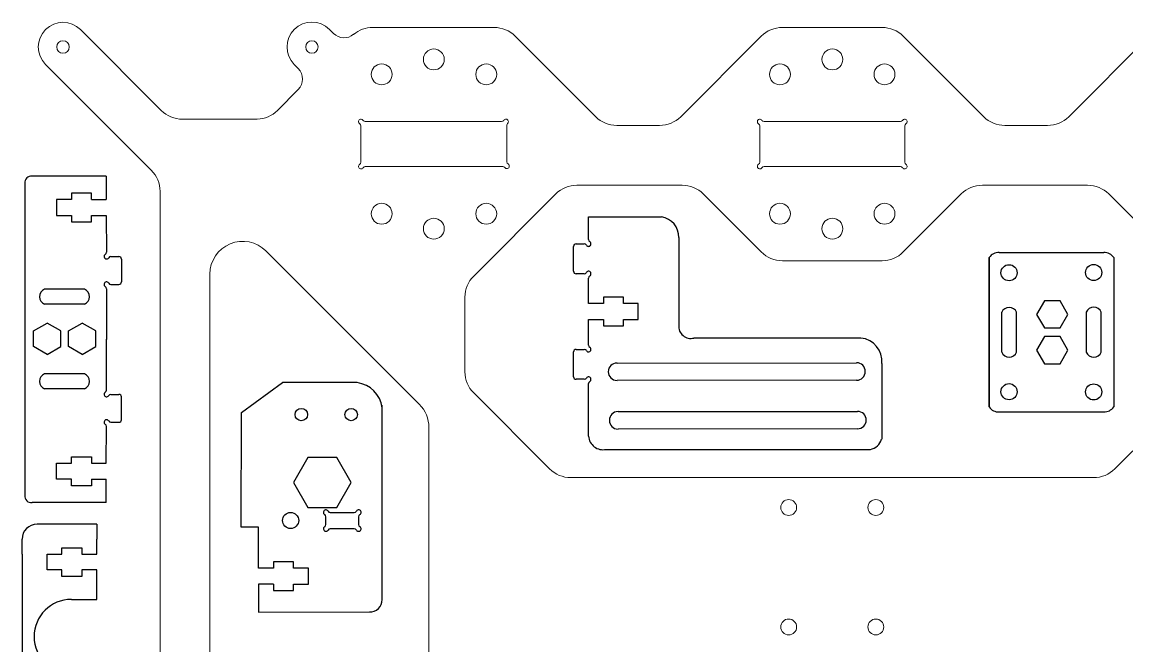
# Model space of a CAD drawing. Header units: millimetres. Extents: x 705 to 1064, y 390 to 812.
# Drawn here: x 711.6 to 933.5, y 541.2 to 666.5 of the extents above; entities that cross this region are included whole.
import ezdxf

# ---------------------------------------------------------------- set-up
doc = ezdxf.new("R2010")
doc.units = ezdxf.units.MM
doc.layers.add('WHITE', color=7, linetype='Continuous', true_color=0xffffff)

# ---------------------------------------------------------------- blocks, each defined once
blk = doc.blocks.new('tuerca')
at = {"linetype": 'ByBlock'}
for p, q in [((450.93, 847.83), (453.52, 849.32)), ((450.93, 844.83), (450.93, 847.83)), ((456.11, 847.83), (453.52, 849.32)), ((456.11, 844.83), (456.11, 847.83)), ((453.52, 843.32), (450.93, 844.83)), ((453.52, 843.32), (456.11, 844.83))]:
    blk.add_line(p, q, dxfattribs=at)
blk = doc.blocks.new('tuerca2')
at = {"linetype": 'ByBlock'}
for p, q in [((457.95, 847.83), (460.55, 849.32)), ((457.95, 844.83), (457.95, 847.83)), ((463.14, 847.83), (460.55, 849.32)), ((463.14, 844.83), (463.14, 847.83)), ((460.55, 843.32), (457.95, 844.83)), ((460.55, 843.32), (463.14, 844.83))]:
    blk.add_line(p, q, dxfattribs=at)

msp = doc.modelspace()

# ---------------------------------------------------------------- linework, layer by layer
at = {"color": 7, "linetype": 'Continuous', "lineweight": 15}
for p, q in [((723.29, 665), (739.53, 648.75)), ((774.13, 664.23), (773.32, 665.03)), ((806.38, 665.42), (782, 665.42)), ((826.79, 647.49), (810.62, 663.67)), ((860.03, 663.67), (843.86, 647.49)), ((864.27, 665.42), (884.3, 665.42)), ((888.55, 663.67), (904.72, 647.49)), ((921.79, 647.49), (937.96, 663.67)), ((737.53, 636.75), (716.29, 658)), ((766.25, 657.96), (767.03, 657.18)), ((767.03, 652.94), (762.85, 648.75)), ((758.8, 647), (743.77, 647)), ((780.5, 646.5), (807.87, 646.5)), ((808.94, 645.78), (808.94, 638.44)), ((831.03, 645.73), (839.61, 645.73)), ((887.97, 646.5), (860.6, 646.5)), ((908.96, 645.73), (917.54, 645.73)), ((779.64, 638.36), (779.64, 645.63)), ((859.74, 645.63), (859.74, 638.36)), ((888.84, 638.36), (888.84, 645.63)), ((808.12, 637.5), (780.5, 637.5)), ((860.6, 637.5), (887.97, 637.5)), ((739.29, 481.48), (739.29, 632.51)), ((823.01, 633.73), (844.14, 633.73)), ((904.44, 633.73), (925.57, 633.73)), ((818.76, 631.98), (802.28, 615.49)), ((860.03, 620.33), (848.38, 631.98)), ((888.55, 620.33), (900.2, 631.98)), ((929.81, 631.98), (946.3, 615.49)), ((760.56, 620.53), (791.36, 589.73)), ((864.27, 618.57), (884.3, 618.57)), ((749.29, 498.13), (749.29, 615.86)), ((800.52, 611.25), (800.52, 596.25)), ((817.53, 576.75), (802.28, 592.01)), ((931.05, 576.75), (946.3, 592.01)), ((793.29, 585.06), (793.29, 528.93)), ((821.77, 575), (926.8, 575))]:
    msp.add_line(p, q, dxfattribs=at)
for p, q in [((728.45, 635.53), (713.59, 635.55)), ((728.45, 635.53), (713.59, 635.55)), ((728.45, 635.53), (728.47, 630.88)), ((728.45, 635.53), (728.47, 630.88)), ((712.14, 634.12), (712.14, 571.42)), ((712.14, 634.12), (712.14, 571.42)), ((725.51, 630.88), (728.47, 630.88)), ((725.51, 630.88), (728.47, 630.88)), ((725.51, 627.66), (728.47, 627.66)), ((725.51, 627.66), (728.47, 627.66)), ((843.47, 623.23), (843.47, 605.58)), ((843.47, 623.23), (843.47, 605.58)), ((880.04, 603.03), (846.52, 603.03)), ((880.04, 603.03), (846.52, 603.03)), ((884.24, 597.94), (884.22, 582.71)), ((884.24, 597.94), (884.22, 582.71)), ((755.62, 588.05), (763.88, 594.08)), ((755.62, 588.05), (763.88, 594.08)), ((778.88, 594.08), (763.88, 594.08)), ((778.88, 594.08), (763.88, 594.08)), ((783.87, 550.5), (783.92, 589.56)), ((828.84, 580.66), (881.96, 580.66)), ((828.84, 580.66), (881.96, 580.66)), ((725.51, 577.88), (728.47, 577.88)), ((725.51, 577.88), (728.47, 577.88)), ((783.87, 550.5), (783.92, 575.45)), ((725.51, 574.66), (728.47, 574.66)), ((725.51, 574.66), (728.47, 574.66)), ((728.45, 570.01), (728.47, 574.66)), ((728.45, 570.01), (728.47, 574.66)), ((728.45, 570.01), (713.59, 569.99)), ((728.45, 570.01), (713.59, 569.99)), ((762.04, 556.82), (759.03, 556.82)), ((762.04, 556.82), (759.03, 556.82)), ((762.04, 553.6), (759.03, 553.6)), ((762.04, 553.6), (759.03, 553.6)), ((759.03, 548), (781.32, 548.01)), ((759.03, 548), (781.32, 548.01))]:
    msp.add_line(p, q)
at = {"linetype": 'ByBlock'}
for p, q in [((831.06, 598.02), (879.18, 598.07)), ((831.06, 598.02), (879.18, 598.07)), ((879.18, 594.57), (831.06, 594.52)), ((879.18, 594.57), (831.06, 594.52)), ((831.27, 588.25), (879.38, 588.3)), ((831.27, 588.25), (879.38, 588.3)), ((879.38, 584.8), (831.27, 584.75)), ((879.38, 584.8), (831.27, 584.75)), ((726.59, 565.65), (726.59, 562.65)), ((726.59, 565.65), (726.59, 562.65)), ((711.58, 559.65), (711.58, 562.65)), ((711.58, 559.65), (711.58, 562.65))]:
    msp.add_line(p, q, dxfattribs=at)
for points in [[(728.47, 627.66), (728.54, 620.28)], [(728.47, 627.66), (728.54, 620.28)], [(907.82, 620.2), (928.82, 620.2)], [(907.82, 620.2), (928.82, 620.2)], [(930.82, 619.2), (930.82, 589.2)], [(930.82, 619.2), (930.82, 589.2)], [(731.54, 618.91), (731.54, 614.32)], [(731.54, 618.91), (731.54, 614.32)], [(724.1, 612.83), (716.1, 612.83)], [(724.1, 612.83), (716.1, 612.83)], [(728.54, 612.95), (728.54, 602.75)], [(728.54, 612.95), (728.54, 602.75)], [(724.1, 609.83), (716.1, 609.83)], [(724.1, 609.83), (716.1, 609.83)], [(908.32, 600.2), (908.32, 608.2)], [(908.32, 600.2), (908.32, 608.2)], [(911.32, 600.2), (911.32, 608.2)], [(911.32, 600.2), (911.32, 608.2)], [(925.32, 600.2), (925.32, 608.2)], [(925.32, 600.2), (925.32, 608.2)], [(928.32, 600.2), (928.32, 608.2)], [(928.32, 600.2), (928.32, 608.2)], [(728.54, 592.59), (728.54, 602.79)], [(728.54, 592.59), (728.54, 602.79)], [(724.1, 595.83), (716.1, 595.83)], [(724.1, 595.83), (716.1, 595.83)], [(724.1, 592.83), (716.1, 592.83)], [(724.1, 592.83), (716.1, 592.83)], [(731.54, 586.63), (731.54, 591.22)], [(731.54, 586.63), (731.54, 591.22)], [(755.61, 565.03), (755.62, 588.05)], [(755.61, 565.03), (755.62, 588.05)], [(907.82, 588.2), (928.82, 588.2)], [(907.82, 588.2), (928.82, 588.2)], [(728.47, 577.88), (728.54, 585.26)], [(728.47, 577.88), (728.54, 585.26)], [(759.03, 556.82), (759.03, 565.03), (755.61, 565.03)], [(759.03, 556.82), (759.03, 565.03), (755.61, 565.03)], [(759.03, 553.6), (759.03, 548)], [(759.03, 553.6), (759.03, 548)]]:
    msp.add_lwpolyline(points)
for points in [[(905.82, 589.2), (905.82, 619.2)], [(905.82, 589.2), (905.82, 619.2)], [(769, 579.01), (766.12, 574.01), (769, 569.01), (774.78, 569.01), (777.66, 574.01), (774.78, 579.01)]]:
    msp.add_lwpolyline(points, close=True)
for points in [[(916.9, 610.51), (915.33, 607.79), (916.9, 605.06), (920.05, 605.06), (921.63, 607.79), (920.05, 610.51)], [(916.9, 610.51), (915.33, 607.79), (916.9, 605.06), (920.05, 605.06), (921.63, 607.79), (920.05, 610.51)], [(916.9, 603.34), (915.33, 600.61), (916.9, 597.88), (920.05, 597.88), (921.63, 600.61), (920.05, 603.34)], [(916.9, 603.34), (915.33, 600.61), (916.9, 597.88), (920.05, 597.88), (921.63, 600.61), (920.05, 603.34)]]:
    msp.add_lwpolyline(points, close=True, dxfattribs=at)
at = {"color": 7, "linetype": 'Continuous', "lineweight": 15}
for centre, radius in [((719.79, 661.5), 1.25), ((769.79, 661.5), 1.25), ((794.27, 659), 2.1), ((874.31, 659), 2.1), ((783.8, 656), 2.1), ((804.8, 656), 2.1), ((863.79, 656), 2.1), ((884.79, 656), 2.1), ((783.8, 628), 2.1), ((804.8, 628), 2.1), ((863.79, 628), 2.1), ((884.79, 628), 2.1), ((794.27, 625), 2.1), ((874.31, 625), 2.1), ((865.54, 569), 1.6), ((883.04, 569), 1.6), ((865.54, 545), 1.6), ((883.04, 545), 1.6)]:
    msp.add_circle(centre, radius, dxfattribs=at)
for centre, radius in [((909.8, 616.15), 1.62), ((909.8, 616.15), 1.62), ((926.79, 616.19), 1.62), ((926.79, 616.19), 1.62), ((909.8, 592.25), 1.62), ((909.8, 592.25), 1.62), ((926.79, 592.21), 1.62), ((926.79, 592.21), 1.62), ((767.66, 587.66), 1.25), ((777.66, 587.66), 1.25), ((765.51, 566.39), 1.62), ((765.51, 566.39), 1.62)]:
    msp.add_circle(centre, radius)
for centre, radius, start, end in [((719.79, 661.5), 4.95, 45, 225), ((769.79, 661.5), 5, 45, 225), ((776.25, 666.35), 3, 225, 309.7102), ((782, 659.42), 6, 90, 129.7102), ((806.38, 659.42), 6, 44.9999, 90), ((864.27, 659.42), 6, 90, 135), ((884.3, 659.42), 6, 45, 90), ((764.91, 655.06), 3, 315, 45), ((743.77, 653), 6, 225, 270), ((758.6, 652.99), 6, 271.9431, 315.0465), ((779.64, 646.5), 0.5, 30, 240), ((779.14, 645.63), 0.5, 360, 60), ((780.5, 647), 0.5, 210, 270), ((807.87, 647), 0.5, 270, 330), ((808.74, 646.5), 0.5, 314.427, 150), ((809.44, 645.78), 0.5, 134.427, 180), ((831.03, 651.73), 6, 224.9999, 270), ((839.61, 651.73), 6, 270, 315), ((859.74, 646.5), 0.5, 30.0001, 239.9999), ((859.24, 645.63), 0.5, 0, 59.9999), ((860.6, 647), 0.5, 210.0001, 270.0002), ((887.97, 647), 0.5, 270, 330), ((888.84, 646.5), 0.5, 300, 150), ((889.34, 645.63), 0.5, 120, 180), ((908.96, 651.73), 6, 225, 270), ((917.54, 651.73), 6, 270, 315.0001), ((779.64, 637.5), 0.5, 120, 330), ((779.14, 638.36), 0.5, 300, 360), ((780.5, 637), 0.5, 90, 150), ((808.12, 637), 0.5, 35.3875, 90), ((808.94, 637.57), 0.5, 215.3875, 60), ((809.44, 638.44), 0.5, 180, 240), ((859.74, 637.5), 0.5, 119.9999, 330), ((859.24, 638.36), 0.5, 300.0002, 0), ((860.6, 637), 0.5, 89.9999, 149.9999), ((887.97, 637), 0.5, 30.0001, 90), ((888.84, 637.5), 0.5, 210.0001, 60.0002), ((889.34, 638.36), 0.5, 180, 239.9996), ((733.29, 632.51), 6, 360, 45), ((823.01, 627.73), 6, 90, 135), ((844.14, 627.73), 6, 45, 90), ((904.44, 627.73), 6, 90, 135), ((925.57, 627.73), 6, 45, 90), ((755.89, 615.86), 6.6, 45.0001, 179.9999), ((864.27, 624.57), 6, 225, 270), ((884.3, 624.57), 6, 270, 315), ((806.52, 611.25), 6, 135, 180), ((806.52, 596.25), 6, 180, 225), ((786.69, 585.06), 6.6, 0, 45), ((821.77, 581), 6, 225, 270), ((926.8, 581), 6, 270, 315)]:
    msp.add_arc(centre, radius, start, end, dxfattribs=at)
for centre, radius, start, end in [((713.4, 634.29), 1.27, 81.452, 187.7022), ((713.4, 634.29), 1.27, 81.452, 187.7022), ((839.36, 623.31), 4.11, 358.9835, 81.0475), ((839.36, 623.31), 4.11, 358.9835, 81.0475), ((907.69, 617.97), 2.24, 86.5678, 146.5623), ((907.69, 617.97), 2.24, 86.5678, 146.5623), ((928.98, 618.01), 2.19, 32.8082, 94.0617), ((928.98, 618.01), 2.19, 32.8082, 94.0617), ((716.72, 611.33), 1.62, 112.6199, 247.3801), ((716.72, 611.33), 1.62, 112.6199, 247.3801), ((723.47, 611.33), 1.62, 292.6199, 67.3801), ((723.47, 611.33), 1.62, 292.6199, 67.3801), ((909.82, 607.58), 1.62, 22.6199, 157.3801), ((909.82, 607.58), 1.62, 22.6199, 157.3801), ((926.82, 607.58), 1.63, 22.6199, 157.3801), ((926.82, 607.58), 1.63, 22.6199, 157.3801), ((845.87, 605.36), 2.41, 174.5764, 285.4506), ((845.87, 605.36), 2.41, 174.5764, 285.4506), ((879.59, 598.37), 4.68, 354.6982, 84.4379), ((879.59, 598.37), 4.68, 354.6982, 84.4379), ((909.82, 600.83), 1.62, 202.6199, 337.3801), ((909.82, 600.83), 1.62, 202.6199, 337.3801), ((926.82, 600.83), 1.63, 202.6199, 337.3801), ((926.82, 600.83), 1.63, 202.6199, 337.3801), ((716.72, 594.33), 1.63, 112.6199, 247.3801), ((716.72, 594.33), 1.63, 112.6199, 247.3801), ((723.47, 594.33), 1.63, 292.6199, 67.3801), ((723.47, 594.33), 1.63, 292.6199, 67.3801), ((778.04, 588.2), 5.94, 8.1301, 81.8699), ((778.04, 588.2), 5.94, 8.1301, 81.8699), ((907.67, 590.4), 2.2, 212.9096, 273.9603), ((907.67, 590.4), 2.2, 212.9096, 273.9603), ((928.95, 590.44), 2.24, 266.6584, 326.4717), ((928.95, 590.44), 2.24, 266.6584, 326.4717), ((828.25, 583.49), 2.89, 183.2163, 281.8814), ((828.25, 583.49), 2.89, 183.2163, 281.8814), ((881.35, 583.59), 2.99, 281.516, 342.9489), ((881.35, 583.59), 2.99, 281.516, 342.9489), ((713.4, 571.25), 1.27, 172.2978, 278.548), ((713.4, 571.25), 1.27, 172.2978, 278.548), ((781.46, 550.42), 2.41, 266.6566, 1.9272), ((781.46, 550.42), 2.41, 266.6566, 1.9272)]:
    msp.add_arc(centre, radius, start, end)
at = {"linetype": 'ByBlock'}
for centre, start, end in [((831.06, 596.27), 90, 270), ((831.06, 596.27), 90, 270), ((879.18, 596.32), 270, 90), ((879.18, 596.32), 270, 90), ((831.27, 586.5), 90, 270), ((831.27, 586.5), 90, 270), ((879.37, 586.55), 270, 90), ((879.37, 586.55), 270, 90)]:
    msp.add_arc(centre, 1.75, start, end, dxfattribs=at)
at = {"layer": 'WHITE', "linetype": 'Continuous'}
for p, q in [((718.47, 630.88), (718.47, 627.66)), ((718.47, 630.88), (718.47, 627.66)), ((721.49, 630.88), (718.47, 630.88)), ((721.49, 630.88), (718.47, 630.88)), ((721.49, 632.16), (721.49, 630.88)), ((721.49, 632.16), (721.49, 630.88)), ((725.51, 632.16), (721.49, 632.16)), ((725.51, 632.16), (721.49, 632.16)), ((725.51, 630.88), (725.51, 632.16)), ((725.51, 630.88), (725.51, 632.16)), ((718.47, 627.66), (721.49, 627.66)), ((718.47, 627.66), (721.49, 627.66)), ((721.49, 627.66), (721.49, 626.38)), ((721.49, 627.66), (721.49, 626.38)), ((721.49, 626.38), (725.51, 626.38)), ((721.49, 626.38), (725.51, 626.38)), ((725.51, 626.38), (725.51, 627.66)), ((725.51, 626.38), (725.51, 627.66)), ((825.34, 627.35), (840, 627.37)), ((825.34, 627.35), (840, 627.37)), ((825.34, 622.81), (825.34, 627.35)), ((825.34, 622.81), (825.34, 627.35)), ((822.34, 616.45), (822.34, 621.45)), ((822.34, 616.45), (822.34, 621.45)), ((822.84, 621.95), (824.47, 621.95)), ((822.84, 621.95), (824.47, 621.95)), ((729.41, 619.41), (731.04, 619.41)), ((729.41, 619.41), (731.04, 619.41)), ((824.47, 615.95), (822.84, 615.95)), ((824.47, 615.95), (822.84, 615.95)), ((825.34, 609.95), (825.34, 615.08)), ((825.34, 609.95), (825.34, 615.08)), ((729.41, 613.81), (731.04, 613.81)), ((729.41, 613.81), (731.04, 613.81)), ((832.34, 611.22), (828.34, 611.22)), ((832.34, 611.22), (828.34, 611.22)), ((828.34, 611.22), (828.34, 609.95)), ((828.34, 611.22), (828.34, 609.95)), ((832.34, 609.95), (832.34, 611.22)), ((832.34, 609.95), (832.34, 611.22)), ((828.34, 609.95), (825.34, 609.95)), ((828.34, 609.95), (825.34, 609.95)), ((835.34, 609.95), (832.34, 609.95)), ((835.34, 609.95), (832.34, 609.95)), ((835.34, 606.75), (835.34, 609.95)), ((835.34, 606.75), (835.34, 609.95)), ((825.34, 601.61), (825.34, 606.75)), ((825.34, 601.61), (825.34, 606.75)), ((825.34, 606.75), (828.34, 606.75)), ((825.34, 606.75), (828.34, 606.75)), ((828.34, 606.75), (828.34, 605.47)), ((828.34, 606.75), (828.34, 605.47)), ((832.34, 605.47), (832.34, 606.75)), ((832.34, 605.47), (832.34, 606.75)), ((832.34, 606.75), (835.34, 606.75)), ((832.34, 606.75), (835.34, 606.75)), ((828.34, 605.47), (832.34, 605.47)), ((828.34, 605.47), (832.34, 605.47)), ((822.34, 595.25), (822.34, 600.25)), ((822.34, 595.25), (822.34, 600.25)), ((822.84, 600.75), (824.47, 600.75)), ((822.84, 600.75), (824.47, 600.75)), ((824.47, 594.75), (822.84, 594.75)), ((824.47, 594.75), (822.84, 594.75)), ((825.36, 583.32), (825.34, 593.88)), ((825.36, 583.32), (825.34, 593.88)), ((729.41, 591.72), (731.04, 591.72)), ((729.41, 591.72), (731.04, 591.72)), ((729.41, 586.13), (731.04, 586.13)), ((729.41, 586.13), (731.04, 586.13)), ((721.49, 579.16), (725.51, 579.16)), ((721.49, 579.16), (725.51, 579.16)), ((721.49, 577.88), (721.49, 579.16)), ((721.49, 577.88), (721.49, 579.16)), ((725.51, 579.16), (725.51, 577.88)), ((725.51, 579.16), (725.51, 577.88)), ((718.47, 574.66), (718.47, 577.88)), ((718.47, 574.66), (718.47, 577.88)), ((718.47, 577.88), (721.49, 577.88)), ((718.47, 577.88), (721.49, 577.88)), ((721.49, 574.66), (718.47, 574.66)), ((721.49, 574.66), (718.47, 574.66)), ((721.49, 573.38), (721.49, 574.66)), ((721.49, 573.38), (721.49, 574.66)), ((725.51, 573.38), (721.49, 573.38)), ((725.51, 573.38), (721.49, 573.38)), ((725.51, 574.66), (725.51, 573.38)), ((725.51, 574.66), (725.51, 573.38)), ((772.6, 565.58), (772.6, 567.14)), ((772.6, 565.58), (772.6, 567.14)), ((773.46, 568.01), (778.3, 568.01)), ((773.46, 568.01), (778.3, 568.01)), ((779.16, 567.14), (779.16, 565.58)), ((779.16, 567.14), (779.16, 565.58)), ((726.59, 565.65), (714.58, 565.65)), ((726.59, 565.65), (714.58, 565.65)), ((778.3, 564.71), (773.46, 564.71)), ((778.3, 564.71), (773.46, 564.71)), ((726.59, 559.65), (726.59, 562.65)), ((726.59, 559.65), (726.59, 562.65)), ((711.58, 559.65), (711.58, 526.45)), ((711.58, 559.65), (711.58, 526.45)), ((716.59, 556.45), (716.59, 559.65)), ((716.59, 556.45), (716.59, 559.65)), ((716.59, 559.65), (719.59, 559.65)), ((716.59, 559.65), (719.59, 559.65)), ((719.59, 559.65), (719.59, 560.92)), ((719.59, 559.65), (719.59, 560.92)), ((719.59, 560.92), (723.59, 560.92)), ((719.59, 560.92), (723.59, 560.92)), ((723.59, 560.92), (723.59, 559.65)), ((723.59, 560.92), (723.59, 559.65)), ((723.59, 559.65), (726.59, 559.65)), ((723.59, 559.65), (726.59, 559.65)), ((766.06, 558.1), (762.04, 558.1)), ((766.06, 558.1), (762.04, 558.1)), ((762.04, 558.1), (762.04, 556.82)), ((762.04, 558.1), (762.04, 556.82)), ((766.06, 556.82), (766.06, 558.1)), ((766.06, 556.82), (766.06, 558.1)), ((719.59, 556.45), (716.59, 556.45)), ((719.59, 556.45), (716.59, 556.45)), ((719.59, 555.17), (719.59, 556.45)), ((719.59, 555.17), (719.59, 556.45)), ((723.59, 555.17), (719.59, 555.17)), ((723.59, 555.17), (719.59, 555.17)), ((726.59, 556.45), (723.59, 556.45)), ((726.59, 556.45), (723.59, 556.45)), ((723.59, 556.45), (723.59, 555.17)), ((723.59, 556.45), (723.59, 555.17)), ((726.59, 550.55), (726.59, 556.45)), ((726.59, 550.55), (726.59, 556.45)), ((769.07, 556.82), (766.06, 556.82)), ((769.07, 556.82), (766.06, 556.82)), ((769.07, 553.6), (769.07, 556.82)), ((769.07, 553.6), (769.07, 556.82)), ((762.04, 553.6), (762.04, 552.32)), ((762.04, 553.6), (762.04, 552.32)), ((766.06, 553.6), (769.07, 553.6)), ((766.06, 553.6), (769.07, 553.6)), ((766.06, 552.32), (766.06, 553.6)), ((766.06, 552.32), (766.06, 553.6)), ((721.49, 550.55), (726.59, 550.55)), ((721.49, 550.55), (726.59, 550.55)), ((762.04, 552.32), (766.06, 552.32)), ((762.04, 552.32), (766.06, 552.32))]:
    msp.add_line(p, q, dxfattribs=at)
for centre, radius, start, end in [((822.84, 621.45), 0.5, 90.0019, 180.0019), ((822.84, 621.45), 0.5, 90.0019, 180.0019), ((824.47, 621.45), 0.5, 30.0019, 90.0019), ((824.47, 621.45), 0.5, 30.0019, 90.0019), ((825.34, 621.95), 0.5, 210.0019, 60.0017), ((825.34, 621.95), 0.5, 210.0019, 60.0017), ((825.84, 622.81), 0.5, 180.0019, 240.0017), ((825.84, 622.81), 0.5, 180.0019, 240.0017), ((728.54, 619.41), 0.5, 120, 329.9998), ((728.54, 619.41), 0.5, 120, 329.9998), ((728.04, 620.28), 0.5, 300, 0), ((728.04, 620.28), 0.5, 300, 0), ((729.41, 618.91), 0.5, 90, 149.9998), ((729.41, 618.91), 0.5, 90, 149.9998), ((731.04, 618.91), 0.5, 0, 90), ((731.04, 618.91), 0.5, 0, 90), ((822.84, 616.45), 0.5, 180.0019, 270.0019), ((822.84, 616.45), 0.5, 180.0019, 270.0019), ((824.47, 616.45), 0.5, 270.0019, 330.0017), ((824.47, 616.45), 0.5, 270.0019, 330.0017), ((825.34, 615.95), 0.5, 300.0019, 150.0017), ((825.34, 615.95), 0.5, 300.0019, 150.0017), ((825.84, 615.08), 0.5, 120.0019, 180.0019), ((825.84, 615.08), 0.5, 120.0019, 180.0019), ((728.54, 613.81), 0.5, 30.0002, 240), ((728.54, 613.81), 0.5, 30.0002, 240), ((728.04, 612.95), 0.5, 0, 60), ((728.04, 612.95), 0.5, 0, 60), ((729.41, 614.31), 0.5, 210.0002, 270), ((729.41, 614.31), 0.5, 210.0002, 270), ((731.04, 614.31), 0.5, 270, 0), ((731.04, 614.31), 0.5, 270, 0), ((825.84, 601.61), 0.5, 180.0019, 240.0017), ((825.84, 601.61), 0.5, 180.0019, 240.0017), ((822.84, 600.25), 0.5, 90.0019, 180.0019), ((822.84, 600.25), 0.5, 90.0019, 180.0019), ((824.47, 600.25), 0.5, 30.0019, 90.0019), ((824.47, 600.25), 0.5, 30.0019, 90.0019), ((825.34, 600.75), 0.5, 210.0019, 60.0017), ((825.34, 600.75), 0.5, 210.0019, 60.0017), ((822.84, 595.25), 0.5, 180.0019, 270.0019), ((822.84, 595.25), 0.5, 180.0019, 270.0019), ((824.47, 595.25), 0.5, 270.0019, 330.0017), ((824.47, 595.25), 0.5, 270.0019, 330.0017), ((825.34, 594.75), 0.5, 300.0019, 150.0017), ((825.34, 594.75), 0.5, 300.0019, 150.0017), ((728.04, 592.59), 0.5, 300, 0), ((728.04, 592.59), 0.5, 300, 0), ((825.84, 593.88), 0.5, 120.0019, 180.0019), ((825.84, 593.88), 0.5, 120.0019, 180.0019), ((728.54, 591.72), 0.5, 120, 329.9998), ((728.54, 591.72), 0.5, 120, 329.9998), ((729.41, 591.22), 0.5, 90, 149.9998), ((729.41, 591.22), 0.5, 90, 149.9998), ((731.04, 591.22), 0.5, 0, 90), ((731.04, 591.22), 0.5, 0, 90), ((728.54, 586.13), 0.5, 30.0002, 240), ((728.54, 586.13), 0.5, 30.0002, 240), ((729.41, 586.63), 0.5, 210.0002, 270), ((729.41, 586.63), 0.5, 210.0002, 270), ((731.04, 586.63), 0.5, 270, 0), ((731.04, 586.63), 0.5, 270, 0), ((728.04, 585.26), 0.5, 0, 60), ((728.04, 585.26), 0.5, 0, 60), ((772.6, 568.01), 0.5, 30.0002, 240), ((772.6, 568.01), 0.5, 30.0002, 240), ((773.46, 568.51), 0.5, 210.0002, 270), ((773.46, 568.51), 0.5, 210.0002, 270), ((778.3, 568.51), 0.5, 270, 330), ((778.3, 568.51), 0.5, 270, 330), ((779.16, 568.01), 0.5, 300.0002, 150), ((779.16, 568.01), 0.5, 300.0002, 150), ((772.1, 567.14), 0.5, 0, 60), ((772.1, 567.14), 0.5, 0, 60), ((779.66, 567.14), 0.5, 120.0002, 180), ((779.66, 567.14), 0.5, 120.0002, 180), ((714.58, 562.65), 3, 90, 180), ((714.58, 562.65), 3, 90, 180), ((772.6, 564.71), 0.5, 120.0002, 330), ((772.6, 564.71), 0.5, 120.0002, 330), ((772.1, 565.58), 0.5, 300.0002, 0), ((772.1, 565.58), 0.5, 300.0002, 0), ((773.46, 564.21), 0.5, 90, 150), ((773.46, 564.21), 0.5, 90, 150), ((778.3, 564.21), 0.5, 30.0002, 90), ((778.3, 564.21), 0.5, 30.0002, 90), ((779.16, 564.71), 0.5, 210.0002, 60), ((779.16, 564.71), 0.5, 210.0002, 60), ((779.66, 565.58), 0.5, 180, 240), ((779.66, 565.58), 0.5, 180, 240), ((721.49, 543.05), 7.5, 90, 270), ((721.49, 543.05), 7.5, 90, 270)]:
    msp.add_arc(centre, radius, start, end, dxfattribs=at)

# ---------------------------------------------------------------- block references
at = {"linetype": 'ByBlock', "xscale": 1.05, "yscale": 1.05}
for name, p in [('tuerca', (240.42, -285.76)), ('tuerca', (240.42, -285.76)), ('tuerca2', (240.07, -285.76)), ('tuerca2', (240.07, -285.76))]:
    msp.add_blockref(name, p, dxfattribs=at)

doc.saveas('drawing.dxf')
